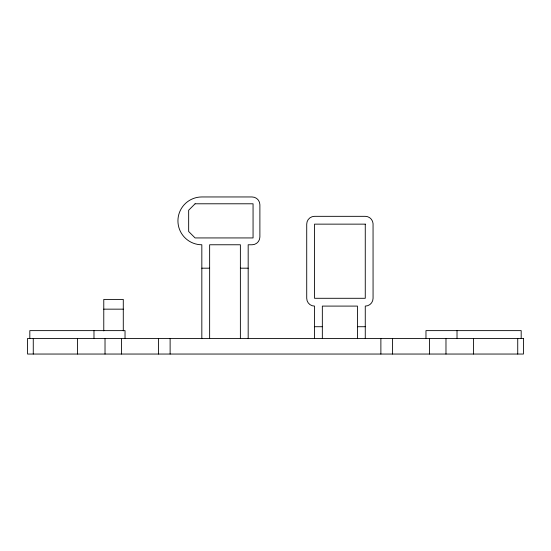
<?xml version="1.0" encoding="UTF-8"?>
<svg xmlns="http://www.w3.org/2000/svg" width="551" height="551" viewBox="0 0 551 551"><rect width="100%" height="100%" fill="white"/><g stroke="black" fill="none" stroke-linecap="round" stroke-linejoin="round"><path stroke-width="0.83" d="M201.831 268.185L209.642 268.185M240.374 268.185L248.177 268.185M103.774 309.159L123.286 309.159M314.531 326.722L322.335 326.722M357.461 326.722L365.265 326.722M521.184 338.431L521.184 330.628L425.971 330.628L425.971 338.431M517.733 338.431L517.733 354.045M473.578 338.431L473.578 354.045M457.02 330.628L457.02 338.431M445.979 338.431L445.979 354.045M429.422 338.431L429.422 354.045M392.587 338.431L392.587 354.045M380.879 338.431L380.879 354.045M365.265 338.431L365.265 306.094A7.804 7.804 0 0 0 373.068 298.291L373.055 223.651A7.804 7.804 0 0 0 365.265 216.329L314.531 216.329A7.804 7.804 0 0 0 306.721 224.14L306.721 298.291A7.804 7.804 0 0 0 314.531 306.094L314.531 338.431M357.461 338.431L357.461 306.094L322.335 306.094L322.335 338.431M248.177 338.431L248.177 244.768L252.082 244.768A7.804 7.804 0 0 0 259.886 236.958L259.886 204.758A7.804 7.804 0 0 0 252.082 196.955L201.831 196.955A23.907 23.907 0 0 0 177.932 220.861A23.907 23.907 0 0 0 201.831 244.768L201.831 338.431M240.374 338.431L240.374 244.768L209.642 244.768L209.642 338.431M170.121 338.431L170.121 354.045M158.412 338.431L158.412 354.045M125.029 338.431L125.029 330.628L29.816 330.628L29.816 338.431M123.286 330.869L123.286 299.407L103.774 299.407L103.774 330.869M121.578 338.431L121.578 354.045M105.021 338.431L105.021 354.045M93.98 330.628L93.98 338.431M77.422 338.431L77.422 354.045M33.267 338.431L33.267 354.045M195.088 203.787L188.662 210.213L188.662 231.51L195.088 237.936L253.061 237.936L253.061 203.787L195.088 203.787M365.265 224.14L314.531 224.14L314.531 298.291L365.265 298.291L365.265 224.14M523.45 338.431L27.55 338.431L27.55 354.045L523.45 354.045L523.45 338.431"/></g></svg>
